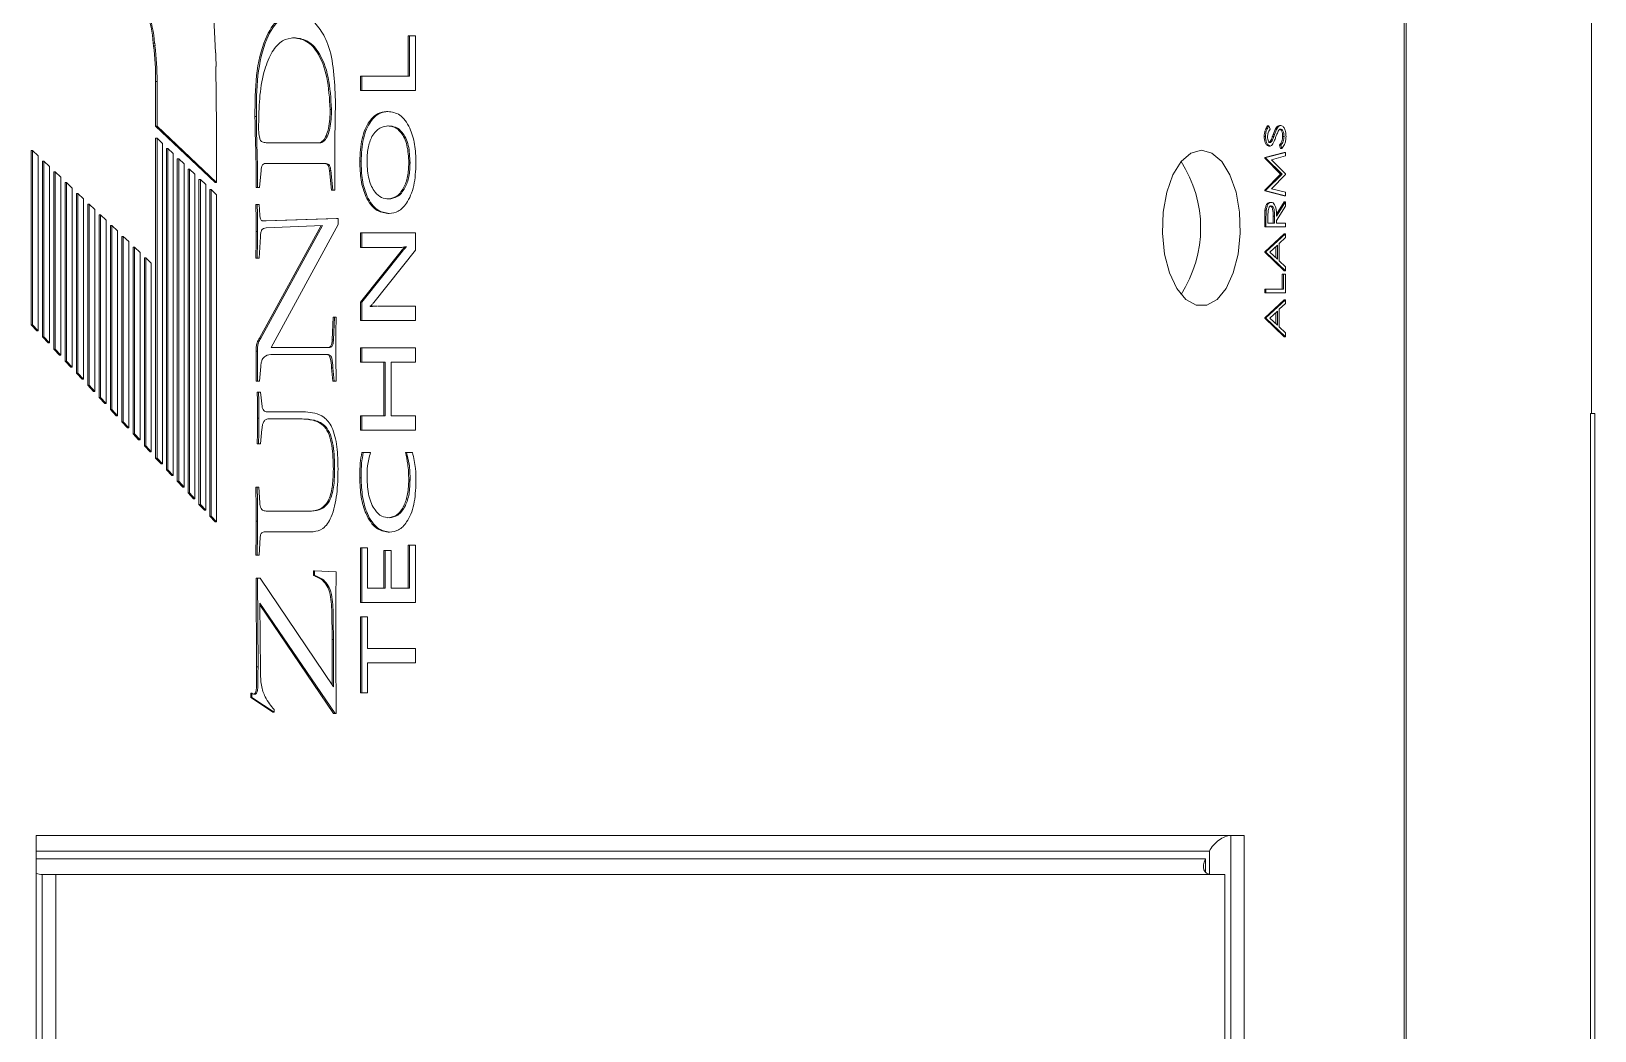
# Model space of a CAD drawing. Header units: centimetres. Extents: x 405464 to 563355, y 50011 to 66875.
# Drawn here: x 510120.64 to 510130.67, y 53816.61 to 53823.02 of the extents above; entities that cross this region are included whole.
import ezdxf

# ---------------------------------------------------------------- set-up
doc = ezdxf.new("R2010")
doc.units = ezdxf.units.CM
doc.layers.get('0').update_dxf_attribs({"lineweight": 9})
doc.layers.add('0-KRCN-MİMARİ-220526', color=8, linetype='Continuous', lineweight=9)
doc.layers.add('TF_Mobilya', color=142, linetype='Continuous', lineweight=9)

# ---------------------------------------------------------------- blocks, each defined once
blk = doc.blocks.new('kombine_altyapı')
at = {"color": 8, "linetype": 'Continuous', "lineweight": 15}
for p, q in [((5772.38, 1558.2), (5772.38, 1570.2)), ((5771.177, 1527.842), (5771.177, 1563.559)), ((5771.19, 1527.842), (5771.19, 1563.559)), ((5763.553, 1560.517), (5763.539, 1560.783)), ((5764.788, 1560.366), (5764.788, 1560.626)), ((5764.796, 1560.626), (5764.788, 1560.626)), ((5764.796, 1560.366), (5764.796, 1560.626)), ((5764.796, 1560.626), (5764.834, 1560.626)), ((5764.834, 1560.626), (5764.834, 1560.274)), ((5763.153, 1560.578), (5763.155, 1560.561)), ((5763.162, 1560.578), (5763.153, 1560.578)), ((5763.164, 1560.561), (5763.155, 1560.561)), ((5763.162, 1560.578), (5763.164, 1560.561)), ((5763.559, 1560.041), (5763.555, 1560.429)), ((5763.168, 1560.333), (5763.168, 1560.046)), ((5763.177, 1560.333), (5763.168, 1560.333)), ((5763.177, 1560.333), (5763.177, 1560.046)), ((5764.482, 1560.274), (5764.482, 1560.366)), ((5764.49, 1560.366), (5764.482, 1560.366)), ((5764.49, 1560.274), (5764.49, 1560.366)), ((5764.49, 1560.366), (5764.796, 1560.366)), ((5764.321, 1560.213), (5764.318, 1559.954)), ((5764.49, 1560.274), (5764.482, 1560.274)), ((5764.834, 1560.274), (5764.49, 1560.274)), ((5763.814, 1560.108), (5763.805, 1560.108)), ((5764.296, 1560.153), (5764.288, 1560.153)), ((5764.658, 1560.139), (5764.649, 1560.139)), ((5763.168, 1560.046), (5763.55, 1559.684)), ((5763.177, 1560.046), (5763.168, 1560.046)), ((5763.177, 1560.046), (5763.559, 1559.684)), ((5763.559, 1559.684), (5763.559, 1560.024)), ((5770.288, 1559.98), (5770.28, 1559.98)), ((5770.309, 1560.047), (5770.301, 1560.047)), ((5770.309, 1560.047), (5770.317, 1560.026)), ((5770.345, 1559.991), (5770.337, 1559.991)), ((5770.386, 1560.05), (5770.377, 1560.05)), ((5770.407, 1559.979), (5770.398, 1559.979)), ((5762.37, 1559.889), (5762.37, 1558.771)), ((5762.379, 1559.889), (5762.37, 1559.889)), ((5762.379, 1559.889), (5762.379, 1558.771)), ((5762.415, 1559.855), (5762.379, 1559.889)), ((5763.168, 1559.968), (5763.168, 1557.915)), ((5763.177, 1559.968), (5763.168, 1559.968)), ((5763.177, 1559.968), (5763.177, 1557.915)), ((5763.212, 1559.935), (5763.177, 1559.968)), ((5763.212, 1557.877), (5763.212, 1559.935)), ((5763.238, 1559.902), (5763.238, 1557.84)), ((5763.246, 1559.902), (5763.238, 1559.902)), ((5763.246, 1559.902), (5763.246, 1557.84)), ((5763.281, 1559.869), (5763.246, 1559.902)), ((5763.876, 1559.939), (5764.227, 1559.939)), ((5764.318, 1559.954), (5764.318, 1559.635)), ((5770.317, 1559.918), (5770.309, 1559.918)), ((5770.333, 1559.957), (5770.324, 1559.957)), ((5770.384, 1559.902), (5770.377, 1559.924)), ((5770.386, 1559.924), (5770.377, 1559.924)), ((5770.392, 1559.902), (5770.384, 1559.902)), ((5770.392, 1559.902), (5770.386, 1559.924)), ((5762.415, 1558.732), (5762.415, 1559.855)), ((5762.442, 1559.821), (5762.442, 1558.693)), ((5762.451, 1559.821), (5762.442, 1559.821)), ((5762.451, 1559.821), (5762.451, 1558.693)), ((5762.487, 1559.786), (5762.451, 1559.821)), ((5762.487, 1558.654), (5762.487, 1559.786)), ((5763.281, 1557.803), (5763.281, 1559.869)), ((5763.307, 1559.836), (5763.307, 1557.766)), ((5763.316, 1559.836), (5763.307, 1559.836)), ((5763.316, 1559.836), (5763.316, 1557.766)), ((5763.35, 1559.803), (5763.316, 1559.836)), ((5763.35, 1557.729), (5763.35, 1559.803)), ((5764.251, 1559.806), (5763.881, 1559.806)), ((5764.486, 1559.82), (5764.477, 1559.82)), ((5764.8, 1559.81), (5764.792, 1559.81)), ((5770.283, 1559.844), (5770.408, 1559.877)), ((5770.283, 1559.84), (5770.283, 1559.844)), ((5770.291, 1559.844), (5770.283, 1559.844)), ((5770.385, 1559.737), (5770.283, 1559.84)), ((5770.291, 1559.84), (5770.283, 1559.84)), ((5770.291, 1559.844), (5770.416, 1559.877)), ((5770.291, 1559.84), (5770.291, 1559.844)), ((5770.394, 1559.737), (5770.291, 1559.84)), ((5770.416, 1559.854), (5770.326, 1559.83)), ((5770.326, 1559.83), (5770.416, 1559.74)), ((5770.416, 1559.877), (5770.408, 1559.877)), ((5770.416, 1559.877), (5770.416, 1559.854)), ((5762.515, 1559.752), (5762.515, 1558.615)), ((5762.524, 1559.752), (5762.515, 1559.752)), ((5762.56, 1559.717), (5762.524, 1559.752)), ((5762.524, 1559.752), (5762.524, 1558.615)), ((5762.56, 1558.576), (5762.56, 1559.717)), ((5762.588, 1559.683), (5762.588, 1558.537)), ((5762.596, 1559.683), (5762.588, 1559.683)), ((5762.633, 1559.648), (5762.596, 1559.683)), ((5762.596, 1559.683), (5762.596, 1558.537)), ((5763.377, 1559.77), (5763.377, 1557.691)), ((5763.385, 1559.77), (5763.377, 1559.77)), ((5763.385, 1559.77), (5763.385, 1557.691)), ((5763.42, 1559.737), (5763.385, 1559.77)), ((5763.42, 1557.654), (5763.42, 1559.737)), ((5763.446, 1559.704), (5763.446, 1557.617)), ((5763.455, 1559.704), (5763.446, 1559.704)), ((5763.455, 1559.704), (5763.455, 1557.617)), ((5763.489, 1559.671), (5763.455, 1559.704)), ((5763.559, 1559.684), (5763.55, 1559.684)), ((5763.844, 1559.76), (5763.834, 1559.651)), ((5764.297, 1559.635), (5764.283, 1559.76)), ((5764.292, 1559.76), (5764.283, 1559.76)), ((5764.305, 1559.635), (5764.292, 1559.76)), ((5770.283, 1559.634), (5770.385, 1559.737)), ((5770.291, 1559.634), (5770.394, 1559.737)), ((5770.416, 1559.735), (5770.326, 1559.644)), ((5770.394, 1559.737), (5770.385, 1559.737)), ((5770.416, 1559.74), (5770.416, 1559.735)), ((5762.633, 1558.498), (5762.633, 1559.648)), ((5762.66, 1559.614), (5762.66, 1558.459)), ((5762.669, 1559.614), (5762.66, 1559.614)), ((5762.705, 1559.579), (5762.669, 1559.614)), ((5762.669, 1559.614), (5762.669, 1558.459)), ((5762.705, 1558.421), (5762.705, 1559.579)), ((5763.489, 1557.58), (5763.489, 1559.671)), ((5763.515, 1559.638), (5763.515, 1557.542)), ((5763.524, 1559.638), (5763.515, 1559.638)), ((5763.524, 1559.638), (5763.524, 1557.542)), ((5763.559, 1559.605), (5763.524, 1559.638)), ((5763.559, 1557.505), (5763.559, 1559.605)), ((5763.821, 1559.651), (5763.812, 1559.651)), ((5763.834, 1559.651), (5763.821, 1559.651)), ((5764.305, 1559.635), (5764.297, 1559.635)), ((5764.318, 1559.635), (5764.305, 1559.635)), ((5770.283, 1559.631), (5770.283, 1559.634)), ((5770.291, 1559.634), (5770.283, 1559.634)), ((5770.408, 1559.598), (5770.283, 1559.631)), ((5770.291, 1559.631), (5770.283, 1559.631)), ((5770.291, 1559.631), (5770.291, 1559.634)), ((5770.416, 1559.598), (5770.291, 1559.631)), ((5770.326, 1559.644), (5770.416, 1559.621)), ((5770.416, 1559.598), (5770.408, 1559.598)), ((5770.416, 1559.621), (5770.416, 1559.598)), ((5762.733, 1559.545), (5762.733, 1558.382)), ((5762.741, 1559.545), (5762.733, 1559.545)), ((5762.741, 1559.545), (5762.741, 1558.382)), ((5762.778, 1559.51), (5762.741, 1559.545)), ((5762.778, 1558.343), (5762.778, 1559.51)), ((5763.819, 1559.542), (5763.81, 1559.542)), ((5763.819, 1559.542), (5763.833, 1559.542)), ((5763.833, 1559.542), (5763.836, 1559.475)), ((5764.666, 1559.485), (5764.657, 1559.485)), ((5770.293, 1559.506), (5770.284, 1559.506)), ((5770.325, 1559.556), (5770.316, 1559.556)), ((5770.358, 1559.48), (5770.408, 1559.56)), ((5770.359, 1559.468), (5770.416, 1559.56)), ((5770.416, 1559.532), (5770.359, 1559.44)), ((5770.416, 1559.56), (5770.408, 1559.56)), ((5770.416, 1559.56), (5770.416, 1559.532)), ((5762.805, 1559.476), (5762.805, 1558.304)), ((5762.814, 1559.476), (5762.805, 1559.476)), ((5762.85, 1559.442), (5762.814, 1559.476)), ((5762.814, 1559.476), (5762.814, 1558.304)), ((5762.85, 1558.265), (5762.85, 1559.442)), ((5762.878, 1559.407), (5762.878, 1558.226)), ((5762.886, 1559.407), (5762.878, 1559.407)), ((5762.923, 1559.373), (5762.886, 1559.407)), ((5762.886, 1559.407), (5762.886, 1558.226)), ((5763.834, 1558.685), (5764.23, 1559.408)), ((5763.842, 1558.685), (5764.239, 1559.408)), ((5763.87, 1559.437), (5764.329, 1559.453)), ((5763.878, 1559.437), (5763.87, 1559.437)), ((5764.239, 1559.408), (5763.877, 1559.393)), ((5763.878, 1559.437), (5764.338, 1559.453)), ((5764.338, 1559.414), (5763.91, 1558.624)), ((5764.338, 1559.453), (5764.329, 1559.453)), ((5764.338, 1559.453), (5764.338, 1559.414)), ((5770.283, 1559.399), (5770.283, 1559.449)), ((5770.291, 1559.449), (5770.283, 1559.449)), ((5770.291, 1559.399), (5770.283, 1559.399)), ((5770.291, 1559.399), (5770.291, 1559.449)), ((5770.416, 1559.399), (5770.291, 1559.399)), ((5770.304, 1559.469), (5770.304, 1559.422)), ((5770.304, 1559.422), (5770.346, 1559.422)), ((5770.337, 1559.422), (5770.337, 1559.467)), ((5770.337, 1559.467), (5770.346, 1559.467)), ((5770.346, 1559.422), (5770.346, 1559.467)), ((5770.359, 1559.44), (5770.359, 1559.422)), ((5770.359, 1559.422), (5770.416, 1559.422)), ((5770.416, 1559.422), (5770.416, 1559.399)), ((5762.923, 1558.187), (5762.923, 1559.373)), ((5762.95, 1559.338), (5762.95, 1558.148)), ((5762.959, 1559.338), (5762.95, 1559.338)), ((5762.995, 1559.304), (5762.959, 1559.338)), ((5762.959, 1559.338), (5762.959, 1558.148)), ((5762.995, 1558.109), (5762.995, 1559.304)), ((5763.821, 1559.37), (5763.813, 1559.37)), ((5763.84, 1559.335), (5763.832, 1559.198)), ((5764.482, 1559.267), (5764.482, 1559.36)), ((5764.49, 1559.36), (5764.482, 1559.36)), ((5764.49, 1559.267), (5764.49, 1559.36)), ((5764.49, 1559.36), (5764.834, 1559.36)), ((5764.834, 1559.36), (5764.834, 1559.25)), ((5770.283, 1559.239), (5770.408, 1559.354)), ((5770.291, 1559.239), (5770.416, 1559.354)), ((5770.364, 1559.281), (5770.316, 1559.237)), ((5770.364, 1559.192), (5770.364, 1559.281)), ((5770.416, 1559.33), (5770.376, 1559.293)), ((5770.376, 1559.293), (5770.376, 1559.18)), ((5770.416, 1559.354), (5770.408, 1559.354)), ((5770.416, 1559.354), (5770.416, 1559.33)), ((5763.023, 1559.269), (5763.023, 1558.07)), ((5763.032, 1559.269), (5763.023, 1559.269)), ((5763.068, 1559.235), (5763.032, 1559.269)), ((5763.032, 1559.269), (5763.032, 1558.07)), ((5763.068, 1558.032), (5763.068, 1559.235)), ((5763.096, 1559.2), (5763.096, 1557.993)), ((5763.104, 1559.2), (5763.096, 1559.2)), ((5763.104, 1559.2), (5763.104, 1557.993)), ((5763.14, 1559.166), (5763.104, 1559.2)), ((5763.819, 1559.198), (5763.81, 1559.198)), ((5763.832, 1559.198), (5763.819, 1559.198)), ((5764.49, 1559.267), (5764.482, 1559.267)), ((5764.482, 1558.915), (5764.743, 1559.242)), ((5764.725, 1559.267), (5764.49, 1559.267)), ((5764.49, 1558.915), (5764.752, 1559.242)), ((5764.834, 1559.25), (5764.567, 1558.913)), ((5764.752, 1559.242), (5764.743, 1559.242)), ((5764.775, 1559.27), (5764.767, 1559.27)), ((5764.775, 1559.27), (5764.775, 1559.272)), ((5770.283, 1559.236), (5770.283, 1559.239)), ((5770.291, 1559.239), (5770.283, 1559.239)), ((5770.408, 1559.117), (5770.283, 1559.236)), ((5770.291, 1559.236), (5770.283, 1559.236)), ((5770.291, 1559.236), (5770.291, 1559.239)), ((5770.416, 1559.117), (5770.291, 1559.236)), ((5770.316, 1559.237), (5770.364, 1559.192)), ((5770.355, 1559.2), (5770.355, 1559.273)), ((5770.376, 1559.18), (5770.416, 1559.142)), ((5763.14, 1557.954), (5763.14, 1559.166)), ((5770.395, 1558.999), (5770.395, 1559.095)), ((5770.404, 1559.095), (5770.395, 1559.095)), ((5770.404, 1558.999), (5770.404, 1559.095)), ((5770.404, 1559.095), (5770.416, 1559.095)), ((5770.416, 1559.117), (5770.408, 1559.117)), ((5770.416, 1559.142), (5770.416, 1559.117)), ((5770.416, 1559.095), (5770.416, 1558.976)), ((5770.283, 1558.976), (5770.283, 1558.999)), ((5770.291, 1558.999), (5770.283, 1558.999)), ((5770.291, 1558.976), (5770.283, 1558.976)), ((5770.291, 1558.976), (5770.291, 1558.999)), ((5770.291, 1558.999), (5770.404, 1558.999)), ((5770.416, 1558.976), (5770.291, 1558.976)), ((5764.482, 1558.798), (5764.482, 1558.915)), ((5764.49, 1558.915), (5764.482, 1558.915)), ((5764.49, 1558.798), (5764.49, 1558.915)), ((5764.545, 1558.89), (5764.545, 1558.887)), ((5764.589, 1558.89), (5764.578, 1558.89)), ((5764.593, 1558.89), (5764.834, 1558.89)), ((5764.834, 1558.89), (5764.834, 1558.798)), ((5770.283, 1558.816), (5770.408, 1558.931)), ((5770.291, 1558.816), (5770.416, 1558.931)), ((5770.416, 1558.907), (5770.376, 1558.87)), ((5770.416, 1558.931), (5770.408, 1558.931)), ((5770.416, 1558.931), (5770.416, 1558.907)), ((5764.3, 1558.674), (5764.307, 1558.82)), ((5764.315, 1558.82), (5764.307, 1558.82)), ((5764.309, 1558.674), (5764.315, 1558.82)), ((5764.315, 1558.82), (5764.326, 1558.82)), ((5764.49, 1558.798), (5764.482, 1558.798)), ((5764.834, 1558.798), (5764.49, 1558.798)), ((5770.283, 1558.813), (5770.283, 1558.816)), ((5770.291, 1558.816), (5770.283, 1558.816)), ((5770.408, 1558.694), (5770.283, 1558.813)), ((5770.291, 1558.813), (5770.283, 1558.813)), ((5770.291, 1558.813), (5770.291, 1558.816)), ((5770.416, 1558.694), (5770.291, 1558.813)), ((5770.364, 1558.858), (5770.316, 1558.814)), ((5770.316, 1558.814), (5770.364, 1558.769)), ((5770.355, 1558.777), (5770.355, 1558.85)), ((5770.364, 1558.769), (5770.364, 1558.858)), ((5770.376, 1558.87), (5770.376, 1558.757)), ((5762.37, 1558.771), (5762.406, 1558.732)), ((5762.379, 1558.771), (5762.37, 1558.771)), ((5762.379, 1558.771), (5762.415, 1558.732)), ((5762.415, 1558.732), (5762.406, 1558.732)), ((5762.442, 1558.693), (5762.479, 1558.654)), ((5762.451, 1558.693), (5762.442, 1558.693)), ((5762.451, 1558.693), (5762.487, 1558.654)), ((5763.842, 1558.685), (5763.834, 1558.685)), ((5770.376, 1558.757), (5770.416, 1558.719)), ((5770.416, 1558.694), (5770.408, 1558.694)), ((5770.416, 1558.719), (5770.416, 1558.694)), ((5762.487, 1558.654), (5762.479, 1558.654)), ((5762.515, 1558.615), (5762.551, 1558.576)), ((5762.524, 1558.615), (5762.515, 1558.615)), ((5762.524, 1558.615), (5762.56, 1558.576)), ((5762.56, 1558.576), (5762.551, 1558.576)), ((5763.813, 1558.409), (5763.813, 1558.601)), ((5763.821, 1558.601), (5763.813, 1558.601)), ((5763.821, 1558.409), (5763.821, 1558.601)), ((5763.91, 1558.624), (5764.273, 1558.624)), ((5764.27, 1558.58), (5763.919, 1558.58)), ((5764.309, 1558.674), (5764.3, 1558.674)), ((5764.482, 1558.53), (5764.482, 1558.622)), ((5764.49, 1558.622), (5764.482, 1558.622)), ((5764.49, 1558.53), (5764.49, 1558.622)), ((5764.49, 1558.622), (5764.834, 1558.622)), ((5764.834, 1558.622), (5764.834, 1558.53)), ((5762.588, 1558.537), (5762.624, 1558.498)), ((5762.596, 1558.537), (5762.588, 1558.537)), ((5762.596, 1558.537), (5762.633, 1558.498)), ((5762.633, 1558.498), (5762.624, 1558.498)), ((5763.842, 1558.503), (5763.835, 1558.409)), ((5764.305, 1558.408), (5764.297, 1558.495)), ((5764.305, 1558.495), (5764.297, 1558.495)), ((5764.313, 1558.408), (5764.305, 1558.495)), ((5764.49, 1558.53), (5764.482, 1558.53)), ((5764.641, 1558.53), (5764.49, 1558.53)), ((5764.632, 1558.186), (5764.632, 1558.53)), ((5764.641, 1558.186), (5764.641, 1558.53)), ((5764.834, 1558.53), (5764.679, 1558.53)), ((5764.679, 1558.53), (5764.679, 1558.186)), ((5762.66, 1558.459), (5762.696, 1558.421)), ((5762.669, 1558.459), (5762.66, 1558.459)), ((5762.669, 1558.459), (5762.705, 1558.421)), ((5762.705, 1558.421), (5762.696, 1558.421)), ((5762.733, 1558.382), (5762.769, 1558.343)), ((5762.741, 1558.382), (5762.733, 1558.382)), ((5762.741, 1558.382), (5762.778, 1558.343)), ((5763.821, 1558.409), (5763.813, 1558.409)), ((5763.835, 1558.409), (5763.821, 1558.409)), ((5764.313, 1558.408), (5764.305, 1558.408)), ((5764.326, 1558.408), (5764.313, 1558.408)), ((5762.778, 1558.343), (5762.769, 1558.343)), ((5762.805, 1558.304), (5762.842, 1558.265)), ((5762.814, 1558.304), (5762.805, 1558.304)), ((5762.814, 1558.304), (5762.85, 1558.265)), ((5763.828, 1558.338), (5763.819, 1558.338)), ((5763.828, 1558.338), (5763.841, 1558.338)), ((5763.841, 1558.338), (5763.851, 1558.246)), ((5762.85, 1558.265), (5762.842, 1558.265)), ((5762.878, 1558.226), (5762.914, 1558.187)), ((5762.886, 1558.226), (5762.878, 1558.226)), ((5762.886, 1558.226), (5762.923, 1558.187)), ((5762.923, 1558.187), (5762.914, 1558.187)), ((5763.888, 1558.211), (5764.13, 1558.211)), ((5764.482, 1558.094), (5764.482, 1558.186)), ((5764.49, 1558.186), (5764.482, 1558.186)), ((5764.49, 1558.094), (5764.49, 1558.186)), ((5764.49, 1558.186), (5764.641, 1558.186)), ((5764.679, 1558.186), (5764.834, 1558.186)), ((5764.834, 1558.186), (5764.834, 1558.094)), ((5772.38, 1558.2), (5772.373, 1558.2)), ((5772.373, 1533.2), (5772.373, 1558.2)), ((5772.379, 1558.2), (5772.4, 1558.2)), ((5772.4, 1558.2), (5772.4, 1533.2)), ((5762.95, 1558.148), (5762.987, 1558.109)), ((5762.959, 1558.148), (5762.95, 1558.148)), ((5762.959, 1558.148), (5762.995, 1558.109)), ((5762.995, 1558.109), (5762.987, 1558.109)), ((5763.831, 1558.17), (5763.822, 1558.17)), ((5763.85, 1558.101), (5763.841, 1558.007)), ((5764.109, 1558.166), (5763.888, 1558.166)), ((5764.49, 1558.094), (5764.482, 1558.094)), ((5764.834, 1558.094), (5764.49, 1558.094)), ((5763.023, 1558.07), (5763.059, 1558.032)), ((5763.032, 1558.07), (5763.023, 1558.07)), ((5763.032, 1558.07), (5763.068, 1558.032)), ((5763.068, 1558.032), (5763.059, 1558.032)), ((5763.096, 1557.993), (5763.132, 1557.954)), ((5763.104, 1557.993), (5763.096, 1557.993)), ((5763.104, 1557.993), (5763.14, 1557.954)), ((5763.828, 1558.007), (5763.819, 1558.007)), ((5763.841, 1558.007), (5763.828, 1558.007)), ((5763.14, 1557.954), (5763.132, 1557.954)), ((5763.168, 1557.915), (5763.203, 1557.877)), ((5763.177, 1557.915), (5763.168, 1557.915)), ((5763.177, 1557.915), (5763.212, 1557.877)), ((5763.212, 1557.877), (5763.203, 1557.877)), ((5764.5, 1557.951), (5764.491, 1557.951)), ((5764.5, 1557.951), (5764.546, 1557.951)), ((5764.778, 1557.951), (5764.77, 1557.951)), ((5764.778, 1557.951), (5764.816, 1557.951)), ((5763.238, 1557.84), (5763.272, 1557.803)), ((5763.246, 1557.84), (5763.238, 1557.84)), ((5763.246, 1557.84), (5763.281, 1557.803)), ((5763.281, 1557.803), (5763.272, 1557.803)), ((5764.316, 1557.843), (5764.308, 1557.843)), ((5764.486, 1557.789), (5764.477, 1557.789)), ((5764.8, 1557.775), (5764.792, 1557.775)), ((5763.307, 1557.766), (5763.342, 1557.729)), ((5763.316, 1557.766), (5763.307, 1557.766)), ((5763.316, 1557.766), (5763.35, 1557.729)), ((5763.35, 1557.729), (5763.342, 1557.729)), ((5763.377, 1557.691), (5763.411, 1557.654)), ((5763.385, 1557.691), (5763.377, 1557.691)), ((5763.385, 1557.691), (5763.42, 1557.654)), ((5763.819, 1557.729), (5763.81, 1557.729)), ((5763.819, 1557.729), (5763.831, 1557.729)), ((5763.831, 1557.729), (5763.836, 1557.628)), ((5763.42, 1557.654), (5763.411, 1557.654)), ((5763.446, 1557.617), (5763.481, 1557.58)), ((5763.455, 1557.617), (5763.446, 1557.617)), ((5763.455, 1557.617), (5763.489, 1557.58)), ((5763.489, 1557.58), (5763.481, 1557.58)), ((5763.877, 1557.575), (5764.168, 1557.575)), ((5763.515, 1557.542), (5763.55, 1557.505)), ((5763.524, 1557.542), (5763.515, 1557.542)), ((5763.524, 1557.542), (5763.559, 1557.505)), ((5763.559, 1557.505), (5763.55, 1557.505)), ((5763.821, 1557.51), (5763.813, 1557.51)), ((5763.838, 1557.404), (5763.832, 1557.291)), ((5764.179, 1557.442), (5763.876, 1557.442)), ((5764.669, 1557.44), (5764.66, 1557.44)), ((5763.819, 1557.291), (5763.81, 1557.291)), ((5763.832, 1557.291), (5763.819, 1557.291)), ((5764.482, 1556.987), (5764.482, 1557.339)), ((5764.49, 1557.339), (5764.482, 1557.339)), ((5764.49, 1556.987), (5764.49, 1557.339)), ((5764.49, 1557.339), (5764.528, 1557.339)), ((5764.528, 1557.339), (5764.528, 1557.079)), ((5764.632, 1557.079), (5764.632, 1557.322)), ((5764.641, 1557.322), (5764.632, 1557.322)), ((5764.641, 1557.079), (5764.641, 1557.322)), ((5764.641, 1557.322), (5764.679, 1557.322)), ((5764.679, 1557.322), (5764.679, 1557.079)), ((5764.788, 1557.079), (5764.788, 1557.356)), ((5764.796, 1557.356), (5764.788, 1557.356)), ((5764.796, 1557.079), (5764.796, 1557.356)), ((5764.796, 1557.356), (5764.834, 1557.356)), ((5764.834, 1557.356), (5764.834, 1556.987)), ((5764.18, 1557.162), (5764.18, 1557.191)), ((5764.188, 1557.191), (5764.18, 1557.191)), ((5764.188, 1557.191), (5764.326, 1557.184)), ((5764.188, 1557.162), (5764.188, 1557.191)), ((5763.816, 1556.574), (5763.813, 1557.144)), ((5763.821, 1557.144), (5763.813, 1557.144)), ((5763.825, 1556.574), (5763.821, 1557.144)), ((5763.821, 1557.144), (5763.838, 1557.144)), ((5763.838, 1557.144), (5764.309, 1556.447)), ((5764.188, 1557.162), (5764.18, 1557.162)), ((5764.528, 1557.079), (5764.641, 1557.079)), ((5764.679, 1557.079), (5764.796, 1557.079)), ((5764.319, 1556.276), (5763.836, 1556.984)), ((5763.836, 1556.984), (5763.84, 1556.546)), ((5764.31, 1556.276), (5763.836, 1556.972)), ((5764.49, 1556.987), (5764.482, 1556.987)), ((5764.834, 1556.987), (5764.49, 1556.987)), ((5764.482, 1556.408), (5764.482, 1556.895)), ((5764.49, 1556.895), (5764.482, 1556.895)), ((5764.49, 1556.408), (5764.49, 1556.895)), ((5764.49, 1556.895), (5764.528, 1556.895)), ((5764.528, 1556.895), (5764.528, 1556.693)), ((5764.3, 1556.459), (5764.3, 1556.751)), ((5764.309, 1556.751), (5764.3, 1556.751)), ((5764.309, 1556.447), (5764.309, 1556.751)), ((5764.528, 1556.693), (5764.834, 1556.693)), ((5764.834, 1556.693), (5764.834, 1556.601)), ((5763.825, 1556.574), (5763.816, 1556.574)), ((5764.834, 1556.601), (5764.528, 1556.601)), ((5764.528, 1556.601), (5764.528, 1556.408)), ((5763.778, 1556.378), (5763.778, 1556.405)), ((5763.786, 1556.405), (5763.778, 1556.405)), ((5763.919, 1556.284), (5763.778, 1556.378)), ((5763.786, 1556.378), (5763.778, 1556.378)), ((5763.786, 1556.378), (5763.786, 1556.405)), ((5763.928, 1556.284), (5763.786, 1556.378)), ((5764.49, 1556.408), (5764.482, 1556.408)), ((5764.528, 1556.408), (5764.49, 1556.408)), ((5763.928, 1556.284), (5763.919, 1556.284)), ((5763.928, 1556.3), (5763.928, 1556.284)), ((5764.319, 1556.276), (5764.31, 1556.276)), ((5764.327, 1556.276), (5764.319, 1556.276)), ((5770.152, 1555.492), (5762.402, 1555.492)), ((5762.402, 1555.492), (5762.402, 1529.992)), ((5770.065, 1555.492), (5770.065, 1529.992)), ((5770.152, 1529.992), (5770.152, 1555.492)), ((5769.929, 1555.392), (5762.402, 1555.392)), ((5769.929, 1555.243), (5769.929, 1555.392)), ((5762.402, 1555.342), (5769.904, 1555.342)), ((5769.904, 1555.342), (5769.904, 1555.255)), ((5762.44, 1555.242), (5762.44, 1530.242)), ((5762.44, 1555.242), (5762.527, 1555.242)), ((5762.527, 1555.242), (5762.527, 1530.242)), ((5770.027, 1555.242), (5762.527, 1555.242)), ((5770.027, 1530.242), (5770.027, 1555.242))]:
    blk.add_line(p, q, dxfattribs=at)
at = {"color": 8, "linetype": 'Continuous', "lineweight": 15, "flags": 128}
for points in [[(5763.559, 1560.024), (5763.559, 1560.026), (5763.559, 1560.028), (5763.559, 1560.03), (5763.559, 1560.032), (5763.559, 1560.034), (5763.559, 1560.037), (5763.559, 1560.039), (5763.559, 1560.041)], [(5769.877, 1559.892), (5769.81, 1559.873), (5769.747, 1559.819), (5769.694, 1559.733), (5769.655, 1559.622), (5769.632, 1559.494), (5769.628, 1559.358), (5769.641, 1559.224), (5769.673, 1559.104), (5769.719, 1559.004), (5769.777, 1558.933), (5769.843, 1558.896), (5769.911, 1558.896), (5769.977, 1558.933), (5770.035, 1559.004), (5770.081, 1559.104), (5770.113, 1559.224), (5770.126, 1559.358), (5770.122, 1559.494), (5770.099, 1559.622), (5770.06, 1559.733), (5770.007, 1559.819), (5769.944, 1559.873), (5769.877, 1559.892)]]:
    blk.add_lwpolyline(points, dxfattribs=at)
at = {"color": 8, "linetype": 'Continuous', "lineweight": 15}
for centre, radius, start, end in [((5762.424, 1560.525), 0.731, 4.1275, 36.4661), ((5762.433, 1560.526), 0.73, 4.1191, 36.4871), ((5761.214, 1560.335), 1.954, 359.9522, 6.653), ((5761.21, 1560.334), 1.967, 359.9733, 6.6318), ((5761.535, 1560.411), 2.021, 0.4972, 2.9874), ((5769.084, 1559.392), 0.788, 327.1898, 32.8102)]:
    blk.add_arc(centre, radius, start, end, dxfattribs=at)
for centre, major_axis, start_param, end_param in [((5770.015, 1555.392), (-0.0866, -0.0866), 3.665191, 5.235988), ((5769.99, 1555.342), (-0.0866, -0.0866), 5.235988, 6.806784), ((5762.39, 1555.342), (0.0866, -0.0866), 5.352275, 5.759587)]:
    blk.add_ellipse(centre, major_axis=major_axis, ratio=0.57735, start_param=start_param, end_param=end_param, dxfattribs=at)
for points, knots in [([(5763.805, 1560.108), (5763.806, 1560.196), (5763.806, 1560.372), (5763.859, 1560.601), (5763.951, 1560.745), (5764.02, 1560.761), (5764.055, 1560.768)], [0, 0, 0, 0, 0.281327, 0.560623, 0.780087, 1, 1, 1, 1]), ([(5763.814, 1560.108), (5763.814, 1560.196), (5763.815, 1560.372), (5763.868, 1560.601), (5763.96, 1560.745), (5764.029, 1560.761), (5764.064, 1560.768)], [0, 0, 0, 0, 0.281336, 0.56064, 0.780128, 1, 1, 1, 1]), ([(5764.064, 1560.768), (5764.09, 1560.763), (5764.143, 1560.754), (5764.216, 1560.683), (5764.282, 1560.572), (5764.314, 1560.399), (5764.319, 1560.275), (5764.321, 1560.213)], [0, 0, 0, 0, 0.186787, 0.373729, 0.56017, 0.779562, 1, 1, 1, 1]), ([(5764.055, 1560.613), (5764.03, 1560.609), (5763.981, 1560.603), (5763.913, 1560.529), (5763.862, 1560.406), (5763.833, 1560.246), (5763.83, 1560.129), (5763.829, 1560.07)], [0, 0, 0, 0, 0.186788, 0.373119, 0.559609, 0.779541, 1, 1, 1, 1]), ([(5764.288, 1560.153), (5764.283, 1560.223), (5764.275, 1560.363), (5764.213, 1560.525), (5764.129, 1560.604), (5764.074, 1560.61), (5764.047, 1560.613)], [0, 0, 0, 0, 0.279644, 0.559127, 0.779103, 1, 1, 1, 1]), ([(5764.296, 1560.153), (5764.292, 1560.223), (5764.284, 1560.363), (5764.221, 1560.525), (5764.138, 1560.604), (5764.083, 1560.61), (5764.055, 1560.613)], [0, 0, 0, 0, 0.279648, 0.559141, 0.779154, 1, 1, 1, 1]), ([(5763.812, 1559.651), (5763.813, 1559.703), (5763.813, 1559.788), (5763.81, 1559.907), (5763.806, 1560.007), (5763.806, 1560.074), (5763.805, 1560.108)], [0, 0, 0, 0, 0.340001, 0.55999, 0.780026, 1, 1, 1, 1]), ([(5763.821, 1559.651), (5763.821, 1559.703), (5763.822, 1559.788), (5763.818, 1559.907), (5763.815, 1560.007), (5763.814, 1560.074), (5763.814, 1560.108)], [0, 0, 0, 0, 0.3400009, 0.5599887, 0.7800244, 1, 1, 1, 1]), ([(5764.218, 1559.939), (5764.227, 1559.942), (5764.244, 1559.949), (5764.264, 1559.987), (5764.285, 1560.051), (5764.286, 1560.111), (5764.288, 1560.153)], [0, 0, 0, 0, 0.1859338, 0.3731212, 0.5602897, 1, 1, 1, 1]), ([(5764.227, 1559.939), (5764.236, 1559.942), (5764.253, 1559.949), (5764.273, 1559.987), (5764.293, 1560.051), (5764.295, 1560.111), (5764.296, 1560.153)], [0, 0, 0, 0, 0.186071, 0.373188, 0.560341, 1, 1, 1, 1]), ([(5764.477, 1559.82), (5764.48, 1559.87), (5764.485, 1559.969), (5764.533, 1560.077), (5764.591, 1560.132), (5764.63, 1560.137), (5764.649, 1560.139)], [0, 0, 0, 0, 0.279659, 0.5587095, 0.7791182, 1, 1, 1, 1]), ([(5764.486, 1559.82), (5764.489, 1559.87), (5764.494, 1559.969), (5764.542, 1560.077), (5764.6, 1560.132), (5764.639, 1560.137), (5764.658, 1560.139)], [0, 0, 0, 0, 0.27965, 0.558718, 0.779125, 1, 1, 1, 1]), ([(5764.658, 1560.139), (5764.684, 1560.136), (5764.736, 1560.129), (5764.798, 1560.047), (5764.834, 1559.931), (5764.837, 1559.85), (5764.838, 1559.809)], [0, 0, 0, 0, 0.280523, 0.559656, 0.779547, 1, 1, 1, 1]), ([(5763.829, 1560.07), (5763.828, 1560.037), (5763.827, 1559.996), (5763.84, 1559.952), (5763.856, 1559.94), (5763.868, 1559.94), (5763.876, 1559.939)], [0, 0, 0, 0, 0.500195, 0.624002, 0.749402, 1, 1, 1, 1]), ([(5764.663, 1560.047), (5764.644, 1560.045), (5764.606, 1560.041), (5764.556, 1559.99), (5764.527, 1559.906), (5764.525, 1559.846), (5764.524, 1559.815)], [0, 0, 0, 0, 0.28095, 0.56011, 0.77966, 1, 1, 1, 1]), ([(5764.792, 1559.81), (5764.79, 1559.848), (5764.786, 1559.926), (5764.746, 1560.008), (5764.7, 1560.043), (5764.67, 1560.046), (5764.654, 1560.047)], [0, 0, 0, 0, 0.27962, 0.558239, 0.778764, 1, 1, 1, 1]), ([(5764.8, 1559.81), (5764.798, 1559.848), (5764.795, 1559.926), (5764.755, 1560.008), (5764.708, 1560.043), (5764.678, 1560.046), (5764.663, 1560.047)], [0, 0, 0, 0, 0.279601, 0.558167, 0.778779, 1, 1, 1, 1]), ([(5770.28, 1559.98), (5770.28, 1559.988), (5770.281, 1560.003), (5770.288, 1560.027), (5770.296, 1560.039), (5770.301, 1560.047)], [0, 0, 0, 0, 0.2796307, 0.5595638, 1, 1, 1, 1]), ([(5770.309, 1559.918), (5770.304, 1559.92), (5770.295, 1559.922), (5770.286, 1559.939), (5770.28, 1559.959), (5770.28, 1559.973), (5770.28, 1559.98)], [0, 0, 0, 0, 0.2794395, 0.5587625, 0.7791979, 1, 1, 1, 1]), ([(5770.288, 1559.98), (5770.289, 1559.988), (5770.289, 1560.003), (5770.297, 1560.027), (5770.305, 1560.039), (5770.309, 1560.047)], [0, 0, 0, 0, 0.279691, 0.559685, 1, 1, 1, 1]), ([(5770.317, 1559.918), (5770.313, 1559.92), (5770.304, 1559.922), (5770.294, 1559.939), (5770.289, 1559.959), (5770.289, 1559.973), (5770.288, 1559.98)], [0, 0, 0, 0, 0.279391, 0.558892, 0.779215, 1, 1, 1, 1]), ([(5770.317, 1560.026), (5770.314, 1560.022), (5770.31, 1560.015), (5770.305, 1560.003), (5770.302, 1559.991), (5770.301, 1559.982), (5770.301, 1559.978)], [0, 0, 0, 0, 0.3403748, 0.5608961, 0.7803963, 1, 1, 1, 1]), ([(5770.324, 1559.957), (5770.327, 1559.964), (5770.331, 1559.975), (5770.335, 1559.986), (5770.337, 1559.991)], [0, 0, 0, 0, 0.559537, 1, 1, 1, 1]), ([(5770.333, 1559.957), (5770.335, 1559.964), (5770.34, 1559.975), (5770.344, 1559.986), (5770.345, 1559.991)], [0, 0, 0, 0, 0.559582, 1, 1, 1, 1]), ([(5770.337, 1559.991), (5770.343, 1560.007), (5770.351, 1560.029), (5770.366, 1560.047), (5770.373, 1560.049), (5770.377, 1560.05)], [0, 0, 0, 0, 0.560009, 0.780292, 1, 1, 1, 1]), ([(5770.345, 1559.991), (5770.351, 1560.007), (5770.359, 1560.029), (5770.374, 1560.047), (5770.382, 1560.049), (5770.386, 1560.05)], [0, 0, 0, 0, 0.56013, 0.780252, 1, 1, 1, 1]), ([(5770.373, 1560.019), (5770.369, 1560.011), (5770.362, 1559.997), (5770.356, 1559.981), (5770.353, 1559.973)], [0, 0, 0, 0, 0.559421, 1, 1, 1, 1]), ([(5770.386, 1560.027), (5770.383, 1560.027), (5770.379, 1560.026), (5770.375, 1560.021), (5770.373, 1560.019)], [0, 0, 0, 0, 0.558695, 1, 1, 1, 1]), ([(5770.398, 1559.979), (5770.398, 1559.985), (5770.397, 1559.999), (5770.392, 1560.015), (5770.385, 1560.025), (5770.38, 1560.027), (5770.377, 1560.027)], [0, 0, 0, 0, 0.280223, 0.560122, 0.780027, 1, 1, 1, 1]), ([(5770.377, 1559.924), (5770.383, 1559.931), (5770.391, 1559.941), (5770.397, 1559.963), (5770.398, 1559.973), (5770.398, 1559.979)], [0, 0, 0, 0, 0.559267, 0.779511, 1, 1, 1, 1]), ([(5770.386, 1560.05), (5770.391, 1560.049), (5770.401, 1560.046), (5770.412, 1560.026), (5770.419, 1560.003), (5770.419, 1559.987), (5770.42, 1559.979)], [0, 0, 0, 0, 0.279343, 0.559145, 0.779476, 1, 1, 1, 1]), ([(5770.407, 1559.979), (5770.406, 1559.985), (5770.406, 1559.999), (5770.401, 1560.015), (5770.394, 1560.025), (5770.388, 1560.027), (5770.386, 1560.027)], [0, 0, 0, 0, 0.280223, 0.55992, 0.780023, 1, 1, 1, 1]), ([(5770.386, 1559.924), (5770.392, 1559.931), (5770.4, 1559.941), (5770.406, 1559.963), (5770.407, 1559.973), (5770.407, 1559.979)], [0, 0, 0, 0, 0.558984, 0.779521, 1, 1, 1, 1]), ([(5770.42, 1559.979), (5770.419, 1559.969), (5770.418, 1559.951), (5770.409, 1559.922), (5770.399, 1559.91), (5770.392, 1559.902)], [0, 0, 0, 0, 0.280053, 0.559718, 1, 1, 1, 1]), ([(5770.301, 1559.978), (5770.301, 1559.973), (5770.302, 1559.962), (5770.306, 1559.95), (5770.311, 1559.942), (5770.315, 1559.941), (5770.317, 1559.941)], [0, 0, 0, 0, 0.280674, 0.560218, 0.780264, 1, 1, 1, 1]), ([(5770.308, 1559.941), (5770.31, 1559.941), (5770.313, 1559.942), (5770.319, 1559.947), (5770.322, 1559.954), (5770.324, 1559.957)], [0, 0, 0, 0, 0.279643, 0.559919, 1, 1, 1, 1]), ([(5770.317, 1559.941), (5770.319, 1559.941), (5770.322, 1559.942), (5770.328, 1559.947), (5770.331, 1559.954), (5770.333, 1559.957)], [0, 0, 0, 0, 0.280652, 0.560252, 1, 1, 1, 1]), ([(5770.336, 1559.932), (5770.333, 1559.928), (5770.327, 1559.92), (5770.32, 1559.919), (5770.317, 1559.918)], [0, 0, 0, 0, 0.559949, 1, 1, 1, 1]), ([(5770.353, 1559.973), (5770.351, 1559.965), (5770.345, 1559.951), (5770.339, 1559.938), (5770.336, 1559.932)], [0, 0, 0, 0, 0.560432, 1, 1, 1, 1]), ([(5763.881, 1559.806), (5763.871, 1559.806), (5763.858, 1559.807), (5763.846, 1559.781), (5763.844, 1559.767), (5763.844, 1559.76)], [0, 0, 0, 0, 0.559182, 0.778591, 1, 1, 1, 1]), ([(5764.283, 1559.76), (5764.282, 1559.766), (5764.281, 1559.779), (5764.275, 1559.795), (5764.261, 1559.806), (5764.25, 1559.806), (5764.243, 1559.806)], [0, 0, 0, 0, 0.187118, 0.373432, 0.559565, 1, 1, 1, 1]), ([(5764.292, 1559.76), (5764.291, 1559.766), (5764.29, 1559.779), (5764.283, 1559.795), (5764.27, 1559.806), (5764.259, 1559.806), (5764.251, 1559.806)], [0, 0, 0, 0, 0.187206, 0.373547, 0.5595, 1, 1, 1, 1]), ([(5764.657, 1559.485), (5764.631, 1559.489), (5764.579, 1559.497), (5764.516, 1559.579), (5764.482, 1559.698), (5764.479, 1559.779), (5764.477, 1559.82)], [0, 0, 0, 0, 0.280467, 0.559575, 0.779441, 1, 1, 1, 1]), ([(5764.666, 1559.485), (5764.64, 1559.489), (5764.588, 1559.497), (5764.525, 1559.579), (5764.49, 1559.698), (5764.487, 1559.779), (5764.486, 1559.82)], [0, 0, 0, 0, 0.280464, 0.559575, 0.779437, 1, 1, 1, 1]), ([(5764.524, 1559.815), (5764.526, 1559.777), (5764.531, 1559.699), (5764.571, 1559.621), (5764.617, 1559.583), (5764.647, 1559.579), (5764.662, 1559.578)], [0, 0, 0, 0, 0.279074, 0.558242, 0.77885, 1, 1, 1, 1]), ([(5764.654, 1559.578), (5764.673, 1559.58), (5764.711, 1559.585), (5764.758, 1559.639), (5764.788, 1559.72), (5764.79, 1559.78), (5764.792, 1559.81)], [0, 0, 0, 0, 0.280726, 0.560189, 0.779922, 1, 1, 1, 1]), ([(5764.662, 1559.578), (5764.681, 1559.58), (5764.719, 1559.585), (5764.767, 1559.639), (5764.796, 1559.72), (5764.799, 1559.78), (5764.8, 1559.81)], [0, 0, 0, 0, 0.280676, 0.560156, 0.779924, 1, 1, 1, 1]), ([(5764.838, 1559.809), (5764.836, 1559.759), (5764.831, 1559.659), (5764.783, 1559.549), (5764.725, 1559.493), (5764.686, 1559.488), (5764.666, 1559.485)], [0, 0, 0, 0, 0.279793, 0.558807, 0.779123, 1, 1, 1, 1]), ([(5763.813, 1559.37), (5763.813, 1559.402), (5763.813, 1559.46), (5763.811, 1559.517), (5763.81, 1559.542)], [0, 0, 0, 0, 0.560121, 1, 1, 1, 1]), ([(5763.821, 1559.37), (5763.821, 1559.402), (5763.822, 1559.46), (5763.82, 1559.517), (5763.819, 1559.542)], [0, 0, 0, 0, 0.560116, 1, 1, 1, 1]), ([(5770.283, 1559.449), (5770.283, 1559.46), (5770.283, 1559.479), (5770.284, 1559.498), (5770.284, 1559.506)], [0, 0, 0, 0, 0.560439, 1, 1, 1, 1]), ([(5770.284, 1559.506), (5770.286, 1559.514), (5770.288, 1559.529), (5770.297, 1559.546), (5770.307, 1559.555), (5770.313, 1559.556), (5770.316, 1559.556)], [0, 0, 0, 0, 0.279969, 0.559651, 0.779824, 1, 1, 1, 1]), ([(5770.291, 1559.449), (5770.291, 1559.46), (5770.291, 1559.479), (5770.293, 1559.498), (5770.293, 1559.506)], [0, 0, 0, 0, 0.560439, 1, 1, 1, 1]), ([(5770.293, 1559.506), (5770.294, 1559.514), (5770.297, 1559.529), (5770.305, 1559.546), (5770.315, 1559.555), (5770.322, 1559.556), (5770.325, 1559.556)], [0, 0, 0, 0, 0.279881, 0.559285, 0.779389, 1, 1, 1, 1]), ([(5770.325, 1559.534), (5770.323, 1559.534), (5770.319, 1559.533), (5770.314, 1559.528), (5770.31, 1559.521), (5770.304, 1559.503), (5770.304, 1559.484), (5770.304, 1559.469)], [0, 0, 0, 0, 0.125207, 0.250715, 0.375803, 0.501182, 1, 1, 1, 1]), ([(5770.337, 1559.467), (5770.337, 1559.483), (5770.337, 1559.502), (5770.331, 1559.521), (5770.326, 1559.531), (5770.32, 1559.533), (5770.316, 1559.534)], [0, 0, 0, 0, 0.499857, 0.625719, 0.751258, 1, 1, 1, 1]), ([(5770.325, 1559.556), (5770.329, 1559.556), (5770.337, 1559.554), (5770.347, 1559.542), (5770.358, 1559.514), (5770.358, 1559.487), (5770.359, 1559.468)], [0, 0, 0, 0, 0.187074, 0.373806, 0.560873, 1, 1, 1, 1]), ([(5770.346, 1559.467), (5770.346, 1559.483), (5770.346, 1559.502), (5770.34, 1559.521), (5770.334, 1559.531), (5770.329, 1559.533), (5770.325, 1559.534)], [0, 0, 0, 0, 0.499699, 0.625382, 0.751095, 1, 1, 1, 1]), ([(5763.836, 1559.475), (5763.837, 1559.466), (5763.838, 1559.453), (5763.845, 1559.441), (5763.855, 1559.437), (5763.863, 1559.437), (5763.869, 1559.437)], [0, 0, 0, 0, 0.300947, 0.45166, 0.603545, 1, 1, 1, 1]), ([(5763.877, 1559.393), (5763.871, 1559.392), (5763.863, 1559.391), (5763.854, 1559.385), (5763.846, 1559.377), (5763.842, 1559.358), (5763.84, 1559.343), (5763.84, 1559.335)], [0, 0, 0, 0, 0.313895, 0.437349, 0.560599, 0.779655, 1, 1, 1, 1]), ([(5763.81, 1559.198), (5763.811, 1559.23), (5763.813, 1559.287), (5763.813, 1559.345), (5763.813, 1559.37)], [0, 0, 0, 0, 0.5600323, 1, 1, 1, 1]), ([(5763.819, 1559.198), (5763.82, 1559.23), (5763.821, 1559.287), (5763.821, 1559.345), (5763.821, 1559.37)], [0, 0, 0, 0, 0.5600356, 1, 1, 1, 1]), ([(5764.775, 1559.272), (5764.766, 1559.27), (5764.749, 1559.267), (5764.733, 1559.267), (5764.725, 1559.267)], [0, 0, 0, 0, 0.559978, 1, 1, 1, 1]), ([(5764.743, 1559.242), (5764.747, 1559.248), (5764.755, 1559.258), (5764.763, 1559.266), (5764.767, 1559.27)], [0, 0, 0, 0, 0.560198, 1, 1, 1, 1]), ([(5764.752, 1559.242), (5764.756, 1559.248), (5764.764, 1559.258), (5764.772, 1559.266), (5764.775, 1559.27)], [0, 0, 0, 0, 0.559871, 1, 1, 1, 1]), ([(5764.567, 1558.913), (5764.563, 1558.908), (5764.556, 1558.9), (5764.548, 1558.893), (5764.545, 1558.89)], [0, 0, 0, 0, 0.56004, 1, 1, 1, 1]), ([(5764.545, 1558.888), (5764.551, 1558.889), (5764.562, 1558.89), (5764.574, 1558.89), (5764.579, 1558.89)], [0, 0, 0, 0, 0.531494, 1, 1, 1, 1]), ([(5764.545, 1558.887), (5764.554, 1558.888), (5764.568, 1558.89), (5764.582, 1558.89), (5764.588, 1558.89)], [0, 0, 0, 0, 0.625945, 1, 1, 1, 1]), ([(5764.326, 1558.82), (5764.325, 1558.782), (5764.324, 1558.714), (5764.324, 1558.645), (5764.324, 1558.615)], [0, 0, 0, 0, 0.560062, 1, 1, 1, 1]), ([(5763.813, 1558.601), (5763.813, 1558.61), (5763.813, 1558.628), (5763.819, 1558.66), (5763.828, 1558.676), (5763.834, 1558.685)], [0, 0, 0, 0, 0.280756, 0.558768, 1, 1, 1, 1]), ([(5763.821, 1558.601), (5763.821, 1558.61), (5763.821, 1558.628), (5763.828, 1558.66), (5763.837, 1558.676), (5763.842, 1558.685)], [0, 0, 0, 0, 0.280737, 0.55882, 1, 1, 1, 1]), ([(5763.919, 1558.58), (5763.903, 1558.579), (5763.883, 1558.578), (5763.861, 1558.562), (5763.851, 1558.548), (5763.845, 1558.527), (5763.843, 1558.511), (5763.842, 1558.503)], [0, 0, 0, 0, 0.499622, 0.624814, 0.749663, 0.874804, 1, 1, 1, 1]), ([(5764.297, 1558.495), (5764.295, 1558.516), (5764.293, 1558.543), (5764.284, 1558.569), (5764.274, 1558.579), (5764.266, 1558.58), (5764.261, 1558.58)], [0, 0, 0, 0, 0.500326, 0.625022, 0.750047, 1, 1, 1, 1]), ([(5764.265, 1558.624), (5764.273, 1558.624), (5764.284, 1558.623), (5764.295, 1558.638), (5764.299, 1558.653), (5764.3, 1558.665), (5764.3, 1558.674)], [0, 0, 0, 0, 0.499439, 0.623964, 0.749519, 1, 1, 1, 1]), ([(5764.305, 1558.495), (5764.304, 1558.516), (5764.302, 1558.543), (5764.293, 1558.569), (5764.283, 1558.579), (5764.275, 1558.58), (5764.27, 1558.58)], [0, 0, 0, 0, 0.500337, 0.625036, 0.750231, 1, 1, 1, 1]), ([(5764.273, 1558.624), (5764.282, 1558.624), (5764.293, 1558.623), (5764.303, 1558.638), (5764.307, 1558.653), (5764.308, 1558.665), (5764.309, 1558.674)], [0, 0, 0, 0, 0.499662, 0.624026, 0.749465, 1, 1, 1, 1]), ([(5764.324, 1558.615), (5764.324, 1558.576), (5764.324, 1558.507), (5764.326, 1558.438), (5764.326, 1558.408)], [0, 0, 0, 0, 0.560052, 1, 1, 1, 1]), ([(5763.822, 1558.17), (5763.822, 1558.201), (5763.822, 1558.257), (5763.82, 1558.314), (5763.819, 1558.338)], [0, 0, 0, 0, 0.56007, 1, 1, 1, 1]), ([(5763.831, 1558.17), (5763.831, 1558.201), (5763.831, 1558.257), (5763.829, 1558.314), (5763.828, 1558.338)], [0, 0, 0, 0, 0.5600744, 1, 1, 1, 1]), ([(5763.851, 1558.246), (5763.852, 1558.242), (5763.853, 1558.235), (5763.858, 1558.223), (5763.869, 1558.212), (5763.881, 1558.211), (5763.888, 1558.211)], [0, 0, 0, 0, 0.124966, 0.250644, 0.500055, 1, 1, 1, 1]), ([(5764.13, 1558.211), (5764.15, 1558.209), (5764.19, 1558.207), (5764.249, 1558.182), (5764.306, 1558.116), (5764.335, 1557.987), (5764.337, 1557.893), (5764.338, 1557.846)], [0, 0, 0, 0, 0.187447, 0.374667, 0.56068, 0.779468, 1, 1, 1, 1]), ([(5763.819, 1558.007), (5763.82, 1558.037), (5763.822, 1558.091), (5763.822, 1558.146), (5763.822, 1558.17)], [0, 0, 0, 0, 0.559813, 1, 1, 1, 1]), ([(5763.828, 1558.007), (5763.829, 1558.037), (5763.831, 1558.091), (5763.831, 1558.146), (5763.831, 1558.17)], [0, 0, 0, 0, 0.55981, 1, 1, 1, 1]), ([(5763.888, 1558.166), (5763.883, 1558.165), (5763.872, 1558.164), (5763.86, 1558.148), (5763.852, 1558.124), (5763.851, 1558.109), (5763.85, 1558.101)], [0, 0, 0, 0, 0.279941, 0.558918, 0.779361, 1, 1, 1, 1]), ([(5764.308, 1557.843), (5764.306, 1557.894), (5764.305, 1557.972), (5764.283, 1558.068), (5764.242, 1558.135), (5764.177, 1558.162), (5764.126, 1558.165), (5764.1, 1558.166)], [0, 0, 0, 0, 0.249976, 0.374951, 0.499548, 0.749247, 1, 1, 1, 1]), ([(5764.316, 1557.843), (5764.315, 1557.894), (5764.313, 1557.972), (5764.291, 1558.068), (5764.251, 1558.135), (5764.186, 1558.162), (5764.135, 1558.165), (5764.109, 1558.166)], [0, 0, 0, 0, 0.2499627, 0.3749334, 0.4995306, 0.7492163, 1, 1, 1, 1]), ([(5764.477, 1557.789), (5764.478, 1557.82), (5764.478, 1557.876), (5764.487, 1557.928), (5764.491, 1557.951)], [0, 0, 0, 0, 0.560254, 1, 1, 1, 1]), ([(5764.486, 1557.789), (5764.486, 1557.82), (5764.487, 1557.876), (5764.496, 1557.928), (5764.5, 1557.951)], [0, 0, 0, 0, 0.5602621, 1, 1, 1, 1]), ([(5764.546, 1557.951), (5764.539, 1557.923), (5764.526, 1557.872), (5764.524, 1557.815), (5764.524, 1557.79)], [0, 0, 0, 0, 0.559533, 1, 1, 1, 1]), ([(5764.792, 1557.775), (5764.791, 1557.809), (5764.789, 1557.871), (5764.776, 1557.927), (5764.77, 1557.951)], [0, 0, 0, 0, 0.560037, 1, 1, 1, 1]), ([(5764.8, 1557.775), (5764.8, 1557.809), (5764.798, 1557.871), (5764.784, 1557.927), (5764.778, 1557.951)], [0, 0, 0, 0, 0.5600439, 1, 1, 1, 1]), ([(5764.816, 1557.951), (5764.824, 1557.917), (5764.837, 1557.857), (5764.838, 1557.791), (5764.838, 1557.762)], [0, 0, 0, 0, 0.559044, 1, 1, 1, 1]), ([(5764.16, 1557.575), (5764.181, 1557.577), (5764.224, 1557.58), (5764.282, 1557.635), (5764.305, 1557.741), (5764.307, 1557.809), (5764.308, 1557.843)], [0, 0, 0, 0, 0.281349, 0.559205, 0.778856, 1, 1, 1, 1]), ([(5764.168, 1557.575), (5764.19, 1557.577), (5764.233, 1557.58), (5764.29, 1557.635), (5764.314, 1557.741), (5764.316, 1557.809), (5764.316, 1557.843)], [0, 0, 0, 0, 0.281378, 0.559251, 0.778884, 1, 1, 1, 1]), ([(5764.338, 1557.846), (5764.337, 1557.791), (5764.335, 1557.682), (5764.303, 1557.539), (5764.243, 1557.452), (5764.2, 1557.446), (5764.179, 1557.442)], [0, 0, 0, 0, 0.2811322, 0.5605368, 0.779789, 1, 1, 1, 1]), ([(5764.66, 1557.44), (5764.633, 1557.444), (5764.58, 1557.453), (5764.518, 1557.544), (5764.482, 1557.664), (5764.479, 1557.747), (5764.477, 1557.789)], [0, 0, 0, 0, 0.280166, 0.559351, 0.779473, 1, 1, 1, 1]), ([(5764.669, 1557.44), (5764.642, 1557.444), (5764.589, 1557.453), (5764.527, 1557.544), (5764.491, 1557.664), (5764.488, 1557.747), (5764.486, 1557.789)], [0, 0, 0, 0, 0.280168, 0.559354, 0.77946, 1, 1, 1, 1]), ([(5764.524, 1557.79), (5764.526, 1557.749), (5764.53, 1557.668), (5764.57, 1557.58), (5764.618, 1557.537), (5764.65, 1557.534), (5764.666, 1557.532)], [0, 0, 0, 0, 0.27951, 0.558635, 0.779032, 1, 1, 1, 1]), ([(5764.657, 1557.532), (5764.676, 1557.535), (5764.715, 1557.54), (5764.761, 1557.599), (5764.788, 1557.684), (5764.791, 1557.745), (5764.792, 1557.775)], [0, 0, 0, 0, 0.280536, 0.559706, 0.779627, 1, 1, 1, 1]), ([(5764.666, 1557.532), (5764.685, 1557.535), (5764.723, 1557.54), (5764.77, 1557.599), (5764.797, 1557.684), (5764.799, 1557.745), (5764.8, 1557.775)], [0, 0, 0, 0, 0.28059, 0.559722, 0.779615, 1, 1, 1, 1]), ([(5763.813, 1557.51), (5763.813, 1557.551), (5763.813, 1557.624), (5763.811, 1557.696), (5763.81, 1557.729)], [0, 0, 0, 0, 0.560044, 1, 1, 1, 1]), ([(5763.821, 1557.51), (5763.821, 1557.551), (5763.822, 1557.624), (5763.82, 1557.696), (5763.819, 1557.729)], [0, 0, 0, 0, 0.560041, 1, 1, 1, 1]), ([(5764.838, 1557.762), (5764.836, 1557.712), (5764.831, 1557.613), (5764.785, 1557.503), (5764.727, 1557.447), (5764.688, 1557.442), (5764.669, 1557.44)], [0, 0, 0, 0, 0.279872, 0.558824, 0.779124, 1, 1, 1, 1]), ([(5763.836, 1557.628), (5763.837, 1557.621), (5763.838, 1557.608), (5763.844, 1557.59), (5763.857, 1557.576), (5763.869, 1557.576), (5763.877, 1557.575)], [0, 0, 0, 0, 0.1869204, 0.3734022, 0.5600321, 1, 1, 1, 1]), ([(5763.81, 1557.291), (5763.811, 1557.331), (5763.813, 1557.404), (5763.813, 1557.477), (5763.813, 1557.51)], [0, 0, 0, 0, 0.5600295, 1, 1, 1, 1]), ([(5763.819, 1557.291), (5763.82, 1557.331), (5763.821, 1557.404), (5763.821, 1557.477), (5763.821, 1557.51)], [0, 0, 0, 0, 0.5600295, 1, 1, 1, 1]), ([(5763.876, 1557.442), (5763.868, 1557.442), (5763.858, 1557.442), (5763.847, 1557.434), (5763.841, 1557.424), (5763.839, 1557.412), (5763.838, 1557.404)], [0, 0, 0, 0, 0.501075, 0.626318, 0.751643, 1, 1, 1, 1]), ([(5764.326, 1557.184), (5764.325, 1557.115), (5764.324, 1556.993), (5764.324, 1556.871), (5764.324, 1556.817)], [0, 0, 0, 0, 0.559958, 1, 1, 1, 1]), ([(5764.3, 1556.751), (5764.3, 1556.797), (5764.299, 1556.888), (5764.297, 1557.004), (5764.275, 1557.087), (5764.236, 1557.139), (5764.202, 1557.153), (5764.18, 1557.162)], [0, 0, 0, 0, 0.250799, 0.50102, 0.625511, 0.750337, 1, 1, 1, 1]), ([(5764.309, 1556.751), (5764.308, 1556.797), (5764.307, 1556.888), (5764.306, 1557.004), (5764.284, 1557.087), (5764.245, 1557.139), (5764.211, 1557.153), (5764.188, 1557.162)], [0, 0, 0, 0, 0.2507886, 0.5009983, 0.6254846, 0.7503051, 1, 1, 1, 1]), ([(5764.324, 1556.817), (5764.324, 1556.716), (5764.324, 1556.536), (5764.326, 1556.355), (5764.327, 1556.276)], [0, 0, 0, 0, 0.559964, 1, 1, 1, 1]), ([(5763.796, 1556.399), (5763.798, 1556.399), (5763.802, 1556.4), (5763.808, 1556.406), (5763.811, 1556.416), (5763.815, 1556.44), (5763.816, 1556.493), (5763.816, 1556.542), (5763.816, 1556.574)], [0, 0, 0, 0, 0.0625, 0.124959, 0.187458, 0.250037, 0.499818, 1, 1, 1, 1]), ([(5763.805, 1556.399), (5763.807, 1556.399), (5763.811, 1556.4), (5763.816, 1556.406), (5763.82, 1556.416), (5763.824, 1556.44), (5763.824, 1556.493), (5763.824, 1556.542), (5763.825, 1556.574)], [0, 0, 0, 0, 0.06261, 0.125149, 0.187637, 0.250169, 0.499906, 1, 1, 1, 1]), ([(5763.84, 1556.546), (5763.841, 1556.515), (5763.842, 1556.454), (5763.875, 1556.365), (5763.908, 1556.325), (5763.928, 1556.3)], [0, 0, 0, 0, 0.28078, 0.558266, 1, 1, 1, 1]), ([(5763.786, 1556.405), (5763.79, 1556.403), (5763.796, 1556.4), (5763.802, 1556.399), (5763.805, 1556.399)], [0, 0, 0, 0, 0.560365, 1, 1, 1, 1])]:
    blk.add_open_spline(points, degree=3, knots=knots, dxfattribs=at)
blk = doc.blocks.new('A$C9e52caec')
at = {"layer": 'TF_Mobilya', "color": 8}
blk.add_blockref('kombine_altyapı', (0, 0), dxfattribs=at)

msp = doc.modelspace()

# ---------------------------------------------------------------- block references
at = {"layer": '0-KRCN-MİMARİ-220526', "rotation": 359.999999999997}
msp.add_blockref('A$C9e52caec', (504358.269, 52262.368, 73.999), dxfattribs=at)

doc.saveas('drawing.dxf')
